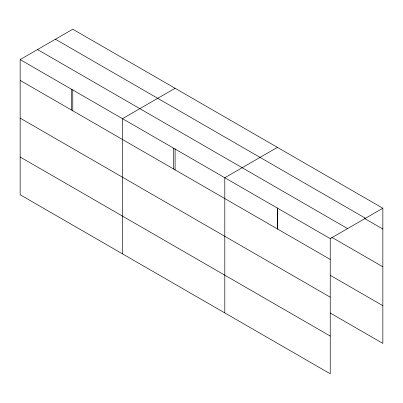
<?xml version="1.0" encoding="UTF-8"?>
<svg xmlns="http://www.w3.org/2000/svg" width="403" height="403" viewBox="0 0 403 403"><rect width="100%" height="100%" fill="white"/><g stroke="black" fill="none" stroke-linecap="round" stroke-linejoin="round"><path stroke-width="0.6" d="M20.15 59.594L330.233 238.616L330.233 373.788L20.15 194.76L20.15 59.594L72.767 29.212L382.85 208.24L382.85 343.406L330.138 312.975M175.093 88.292L122.477 118.668L122.477 253.84M277.42 147.372L224.803 177.748L224.803 312.919M330.233 238.616L382.85 208.24M55.402 39.237L365.486 218.265M364.372 218.386L382.85 229.055M37.514 49.564L347.598 228.592M331.765 237.296L382.85 266.791M20.15 80.409L330.233 259.431M330.138 275.239L382.85 305.67M20.15 118.144L330.233 297.167M20.15 157.024L330.233 336.052M277.521 208.18L277.521 229M277.42 207.802L277.42 229.126M175.093 148.727L175.093 170.046M173.643 148.208L173.643 169.023M72.767 89.647L72.767 110.971M71.316 89.128L71.316 109.948"/></g></svg>
